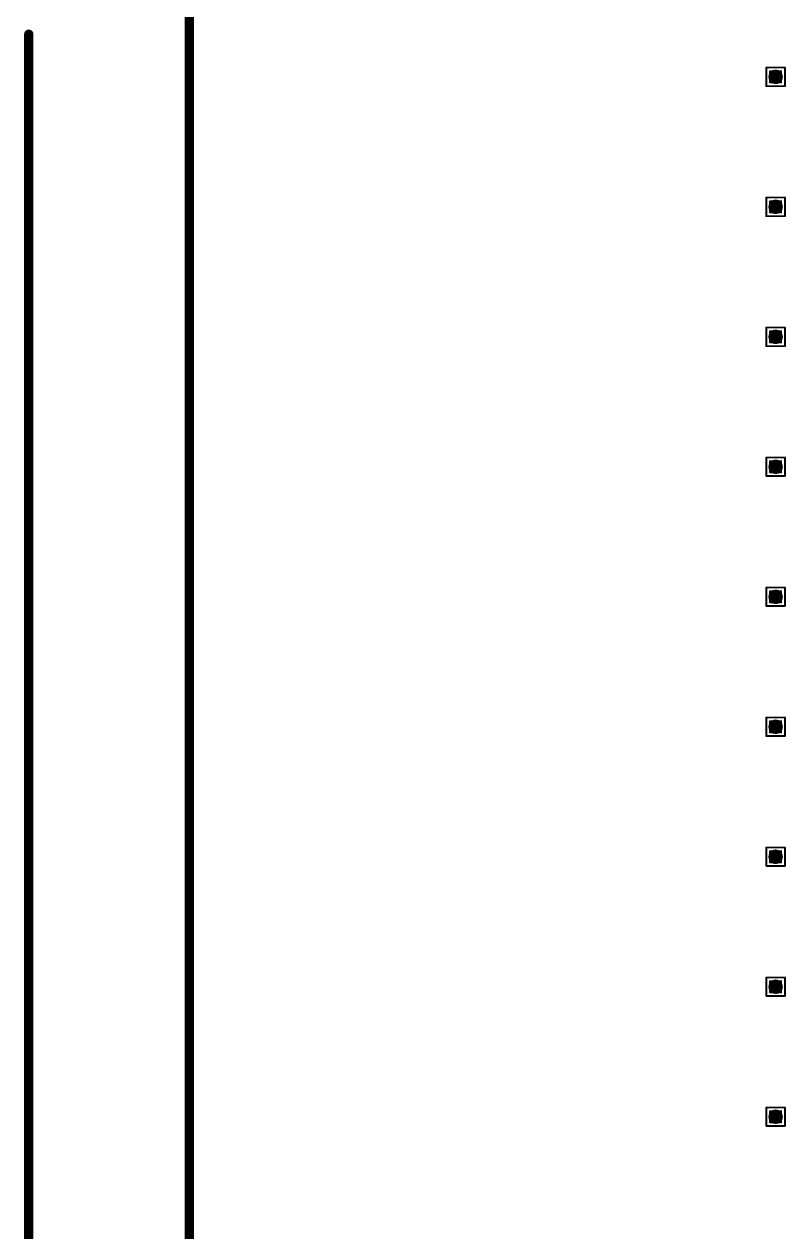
# Model space of a CAD drawing. Header units: millimetres. Extents: x -25 to 478, y -31 to 252.
# Drawn here: x -4.52 to 16.31, y 65.84 to 98.88 of the extents above; entities that cross this region are included whole.
import ezdxf

# ---------------------------------------------------------------- set-up
doc = ezdxf.new("R2010")
doc.units = ezdxf.units.MM
for name, color, linetype in [('DrillDrawing', 1, 'Continuous'), ('Mechanical1', 6, 'Continuous'), ('Mechanical2', 216, 'Continuous'), ('ViaHoleLayer', 16, 'Continuous')]:
    doc.layers.add(name, color=color, linetype=linetype)

msp = doc.modelspace()

# ---------------------------------------------------------------- hatches: boundary and pattern name
at = {"layer": 'ViaHoleLayer'}
h = msp.add_hatch(color=16, dxfattribs=at)
edge = h.paths.add_edge_path()
edge.add_arc((16.034, 97.434), 0.2, 0, 360)
h = msp.add_hatch(color=16, dxfattribs=at)
edge = h.paths.add_edge_path()
edge.add_arc((16.034, 93.878), 0.2, 0, 360)
h = msp.add_hatch(color=16, dxfattribs=at)
edge = h.paths.add_edge_path()
edge.add_arc((16.034, 90.322), 0.2, 0, 360)
h = msp.add_hatch(color=16, dxfattribs=at)
edge = h.paths.add_edge_path()
edge.add_arc((16.034, 86.766), 0.2, 0, 360)
h = msp.add_hatch(color=16, dxfattribs=at)
edge = h.paths.add_edge_path()
edge.add_arc((16.034, 83.21), 0.2, 0, 360)
h = msp.add_hatch(color=16, dxfattribs=at)
edge = h.paths.add_edge_path()
edge.add_arc((16.034, 79.654), 0.2, 0, 360)
h = msp.add_hatch(color=16, dxfattribs=at)
edge = h.paths.add_edge_path()
edge.add_arc((16.034, 76.098), 0.2, 0, 360)
h = msp.add_hatch(color=16, dxfattribs=at)
edge = h.paths.add_edge_path()
edge.add_arc((16.034, 72.542), 0.2, 0, 360)
h = msp.add_hatch(color=16, dxfattribs=at)
edge = h.paths.add_edge_path()
edge.add_arc((16.034, 68.986), 0.2, 0, 360)

# ---------------------------------------------------------------- linework, layer by layer
at = {"layer": 'DrillDrawing', "const_width": 0.0508}
for points in [[(15.78, 97.688), (16.288, 97.688)], [(15.78, 97.18), (15.78, 97.688)], [(15.881, 97.587), (16.186, 97.587)], [(15.881, 97.282), (15.881, 97.587)], [(16.186, 97.282), (16.186, 97.587)], [(16.288, 97.18), (16.288, 97.688)], [(15.78, 97.18), (16.288, 97.18)], [(15.881, 97.282), (16.186, 97.282)], [(15.78, 94.132), (16.288, 94.132)], [(15.78, 93.624), (15.78, 94.132)], [(15.881, 94.031), (16.186, 94.031)], [(15.881, 93.726), (15.881, 94.031)], [(16.186, 93.726), (16.186, 94.031)], [(16.288, 93.624), (16.288, 94.132)], [(15.78, 93.624), (16.288, 93.624)], [(15.881, 93.726), (16.186, 93.726)], [(15.78, 90.576), (16.288, 90.576)], [(15.78, 90.068), (15.78, 90.576)], [(16.288, 90.068), (16.288, 90.576)], [(15.881, 90.475), (16.186, 90.475)], [(15.881, 90.17), (15.881, 90.475)], [(15.881, 90.17), (16.186, 90.17)], [(16.186, 90.17), (16.186, 90.475)], [(15.78, 90.068), (16.288, 90.068)], [(15.78, 87.02), (16.288, 87.02)], [(15.78, 86.512), (15.78, 87.02)], [(15.881, 86.919), (16.186, 86.919)], [(15.881, 86.614), (15.881, 86.919)], [(16.186, 86.614), (16.186, 86.919)], [(16.288, 86.512), (16.288, 87.02)], [(15.881, 86.614), (16.186, 86.614)], [(15.78, 86.512), (16.288, 86.512)], [(15.78, 83.464), (16.288, 83.464)], [(15.78, 82.956), (15.78, 83.464)], [(15.881, 83.363), (16.186, 83.363)], [(15.881, 83.058), (15.881, 83.363)], [(16.186, 83.058), (16.186, 83.363)], [(16.288, 82.956), (16.288, 83.464)], [(15.78, 82.956), (16.288, 82.956)], [(15.881, 83.058), (16.186, 83.058)], [(15.78, 79.908), (16.288, 79.908)], [(15.78, 79.4), (15.78, 79.908)], [(15.881, 79.807), (16.186, 79.807)], [(15.881, 79.502), (15.881, 79.807)], [(16.186, 79.502), (16.186, 79.807)], [(16.288, 79.4), (16.288, 79.908)], [(15.78, 79.4), (16.288, 79.4)], [(15.881, 79.502), (16.186, 79.502)], [(15.78, 76.352), (16.288, 76.352)], [(15.78, 75.844), (15.78, 76.352)], [(16.288, 75.844), (16.288, 76.352)], [(15.881, 76.251), (16.186, 76.251)], [(15.881, 75.946), (15.881, 76.251)], [(16.186, 75.946), (16.186, 76.251)], [(15.78, 75.844), (16.288, 75.844)], [(15.881, 75.946), (16.186, 75.946)], [(15.78, 72.796), (16.288, 72.796)], [(15.78, 72.288), (15.78, 72.796)], [(15.881, 72.695), (16.186, 72.695)], [(15.881, 72.39), (15.881, 72.695)], [(16.186, 72.39), (16.186, 72.695)], [(16.288, 72.288), (16.288, 72.796)], [(15.881, 72.39), (16.186, 72.39)], [(15.78, 72.288), (16.288, 72.288)], [(15.78, 69.24), (16.288, 69.24)], [(15.78, 68.732), (15.78, 69.24)], [(15.881, 69.139), (16.186, 69.139)], [(15.881, 68.834), (15.881, 69.139)], [(16.186, 68.834), (16.186, 69.139)], [(16.288, 68.732), (16.288, 69.24)], [(15.78, 68.732), (16.288, 68.732)], [(15.881, 68.834), (16.186, 68.834)]]:
    msp.add_lwpolyline(points, dxfattribs=at)
at = {"layer": 'DrillDrawing', "const_width": 0.0254}
for points in [[(15.767, 97.688, 1), (15.793, 97.688, 1)], [(15.767, 97.688, 1), (15.793, 97.688, 1)], [(15.869, 97.587, 1), (15.894, 97.587, 1)], [(15.869, 97.587, 1), (15.894, 97.587, 1)], [(16.174, 97.587, 1), (16.199, 97.587, 1)], [(16.174, 97.587, 1), (16.199, 97.587, 1)], [(16.275, 97.688, 1), (16.301, 97.688, 1)], [(16.275, 97.688, 1), (16.301, 97.688, 1)], [(15.767, 97.18, 1), (15.793, 97.18, 1)], [(15.767, 97.18, 1), (15.793, 97.18, 1)], [(15.869, 97.282, 1), (15.894, 97.282, 1)], [(15.869, 97.282, 1), (15.894, 97.282, 1)], [(16.174, 97.282, 1), (16.199, 97.282, 1)], [(16.174, 97.282, 1), (16.199, 97.282, 1)], [(16.275, 97.18, 1), (16.301, 97.18, 1)], [(16.275, 97.18, 1), (16.301, 97.18, 1)], [(15.767, 94.132, 1), (15.793, 94.132, 1)], [(15.767, 94.132, 1), (15.793, 94.132, 1)], [(15.869, 94.031, 1), (15.894, 94.031, 1)], [(15.869, 94.031, 1), (15.894, 94.031, 1)], [(16.174, 94.031, 1), (16.199, 94.031, 1)], [(16.174, 94.031, 1), (16.199, 94.031, 1)], [(16.275, 94.132, 1), (16.301, 94.132, 1)], [(16.275, 94.132, 1), (16.301, 94.132, 1)], [(15.767, 93.624, 1), (15.793, 93.624, 1)], [(15.767, 93.624, 1), (15.793, 93.624, 1)], [(15.869, 93.726, 1), (15.894, 93.726, 1)], [(15.869, 93.726, 1), (15.894, 93.726, 1)], [(16.174, 93.726, 1), (16.199, 93.726, 1)], [(16.174, 93.726, 1), (16.199, 93.726, 1)], [(16.275, 93.624, 1), (16.301, 93.624, 1)], [(16.275, 93.624, 1), (16.301, 93.624, 1)], [(15.767, 90.576, 1), (15.793, 90.576, 1)], [(15.767, 90.576, 1), (15.793, 90.576, 1)], [(16.275, 90.576, 1), (16.301, 90.576, 1)], [(16.275, 90.576, 1), (16.301, 90.576, 1)], [(15.869, 90.475, 1), (15.894, 90.475, 1)], [(15.869, 90.475, 1), (15.894, 90.475, 1)], [(15.869, 90.17, 1), (15.894, 90.17, 1)], [(15.869, 90.17, 1), (15.894, 90.17, 1)], [(16.174, 90.475, 1), (16.199, 90.475, 1)], [(16.174, 90.475, 1), (16.199, 90.475, 1)], [(16.174, 90.17, 1), (16.199, 90.17, 1)], [(16.174, 90.17, 1), (16.199, 90.17, 1)], [(15.767, 90.068, 1), (15.793, 90.068, 1)], [(15.767, 90.068, 1), (15.793, 90.068, 1)], [(16.275, 90.068, 1), (16.301, 90.068, 1)], [(16.275, 90.068, 1), (16.301, 90.068, 1)], [(15.767, 87.02, 1), (15.793, 87.02, 1)], [(15.767, 87.02, 1), (15.793, 87.02, 1)], [(15.869, 86.919, 1), (15.894, 86.919, 1)], [(15.869, 86.919, 1), (15.894, 86.919, 1)], [(16.174, 86.919, 1), (16.199, 86.919, 1)], [(16.174, 86.919, 1), (16.199, 86.919, 1)], [(16.275, 87.02, 1), (16.301, 87.02, 1)], [(16.275, 87.02, 1), (16.301, 87.02, 1)], [(15.869, 86.614, 1), (15.894, 86.614, 1)], [(15.869, 86.614, 1), (15.894, 86.614, 1)], [(16.174, 86.614, 1), (16.199, 86.614, 1)], [(16.174, 86.614, 1), (16.199, 86.614, 1)], [(15.767, 86.512, 1), (15.793, 86.512, 1)], [(15.767, 86.512, 1), (15.793, 86.512, 1)], [(16.275, 86.512, 1), (16.301, 86.512, 1)], [(16.275, 86.512, 1), (16.301, 86.512, 1)], [(15.767, 83.464, 1), (15.793, 83.464, 1)], [(15.767, 83.464, 1), (15.793, 83.464, 1)], [(15.869, 83.363, 1), (15.894, 83.363, 1)], [(15.869, 83.363, 1), (15.894, 83.363, 1)], [(16.174, 83.363, 1), (16.199, 83.363, 1)], [(16.174, 83.363, 1), (16.199, 83.363, 1)], [(16.275, 83.464, 1), (16.301, 83.464, 1)], [(16.275, 83.464, 1), (16.301, 83.464, 1)], [(15.767, 82.956, 1), (15.793, 82.956, 1)], [(15.767, 82.956, 1), (15.793, 82.956, 1)], [(15.869, 83.058, 1), (15.894, 83.058, 1)], [(15.869, 83.058, 1), (15.894, 83.058, 1)], [(16.174, 83.058, 1), (16.199, 83.058, 1)], [(16.174, 83.058, 1), (16.199, 83.058, 1)], [(16.275, 82.956, 1), (16.301, 82.956, 1)], [(16.275, 82.956, 1), (16.301, 82.956, 1)], [(15.767, 79.908, 1), (15.793, 79.908, 1)], [(15.767, 79.908, 1), (15.793, 79.908, 1)], [(15.869, 79.807, 1), (15.894, 79.807, 1)], [(15.869, 79.807, 1), (15.894, 79.807, 1)], [(16.174, 79.807, 1), (16.199, 79.807, 1)], [(16.174, 79.807, 1), (16.199, 79.807, 1)], [(16.275, 79.908, 1), (16.301, 79.908, 1)], [(16.275, 79.908, 1), (16.301, 79.908, 1)], [(15.767, 79.4, 1), (15.793, 79.4, 1)], [(15.767, 79.4, 1), (15.793, 79.4, 1)], [(15.869, 79.502, 1), (15.894, 79.502, 1)], [(15.869, 79.502, 1), (15.894, 79.502, 1)], [(16.174, 79.502, 1), (16.199, 79.502, 1)], [(16.174, 79.502, 1), (16.199, 79.502, 1)], [(16.275, 79.4, 1), (16.301, 79.4, 1)], [(16.275, 79.4, 1), (16.301, 79.4, 1)], [(15.767, 76.352, 1), (15.793, 76.352, 1)], [(15.767, 76.352, 1), (15.793, 76.352, 1)], [(16.275, 76.352, 1), (16.301, 76.352, 1)], [(16.275, 76.352, 1), (16.301, 76.352, 1)], [(15.869, 76.251, 1), (15.894, 76.251, 1)], [(15.869, 76.251, 1), (15.894, 76.251, 1)], [(16.174, 76.251, 1), (16.199, 76.251, 1)], [(16.174, 76.251, 1), (16.199, 76.251, 1)], [(15.767, 75.844, 1), (15.793, 75.844, 1)], [(15.767, 75.844, 1), (15.793, 75.844, 1)], [(15.869, 75.946, 1), (15.894, 75.946, 1)], [(15.869, 75.946, 1), (15.894, 75.946, 1)], [(16.174, 75.946, 1), (16.199, 75.946, 1)], [(16.174, 75.946, 1), (16.199, 75.946, 1)], [(16.275, 75.844, 1), (16.301, 75.844, 1)], [(16.275, 75.844, 1), (16.301, 75.844, 1)], [(15.767, 72.796, 1), (15.793, 72.796, 1)], [(15.767, 72.796, 1), (15.793, 72.796, 1)], [(15.869, 72.695, 1), (15.894, 72.695, 1)], [(15.869, 72.695, 1), (15.894, 72.695, 1)], [(16.174, 72.695, 1), (16.199, 72.695, 1)], [(16.174, 72.695, 1), (16.199, 72.695, 1)], [(16.275, 72.796, 1), (16.301, 72.796, 1)], [(16.275, 72.796, 1), (16.301, 72.796, 1)], [(15.869, 72.39, 1), (15.894, 72.39, 1)], [(15.869, 72.39, 1), (15.894, 72.39, 1)], [(16.174, 72.39, 1), (16.199, 72.39, 1)], [(16.174, 72.39, 1), (16.199, 72.39, 1)], [(15.767, 72.288, 1), (15.793, 72.288, 1)], [(15.767, 72.288, 1), (15.793, 72.288, 1)], [(16.275, 72.288, 1), (16.301, 72.288, 1)], [(16.275, 72.288, 1), (16.301, 72.288, 1)], [(15.767, 69.24, 1), (15.793, 69.24, 1)], [(15.767, 69.24, 1), (15.793, 69.24, 1)], [(15.869, 69.139, 1), (15.894, 69.139, 1)], [(15.869, 69.139, 1), (15.894, 69.139, 1)], [(16.174, 69.139, 1), (16.199, 69.139, 1)], [(16.174, 69.139, 1), (16.199, 69.139, 1)], [(16.275, 69.24, 1), (16.301, 69.24, 1)], [(16.275, 69.24, 1), (16.301, 69.24, 1)], [(15.767, 68.732, 1), (15.793, 68.732, 1)], [(15.767, 68.732, 1), (15.793, 68.732, 1)], [(15.869, 68.834, 1), (15.894, 68.834, 1)], [(15.869, 68.834, 1), (15.894, 68.834, 1)], [(16.174, 68.834, 1), (16.199, 68.834, 1)], [(16.174, 68.834, 1), (16.199, 68.834, 1)], [(16.275, 68.732, 1), (16.301, 68.732, 1)], [(16.275, 68.732, 1), (16.301, 68.732, 1)]]:
    msp.add_lwpolyline(points, format="xyb", close=True, dxfattribs=at)
at = {"layer": 'Mechanical1', "const_width": 0.254}
msp.add_lwpolyline([(0, 0), (0, 210)], dxfattribs=at)
at = {"layer": 'Mechanical2', "const_width": 0.254}
msp.add_lwpolyline([(-4.394, 0), (-4.394, 98.601)], dxfattribs=at)
at = {"layer": 'Mechanical2', "const_width": 0.127}
msp.add_lwpolyline([(-4.458, 98.601, 1), (-4.331, 98.601, 1)], format="xyb", close=True, dxfattribs=at)

doc.saveas('drawing.dxf')
